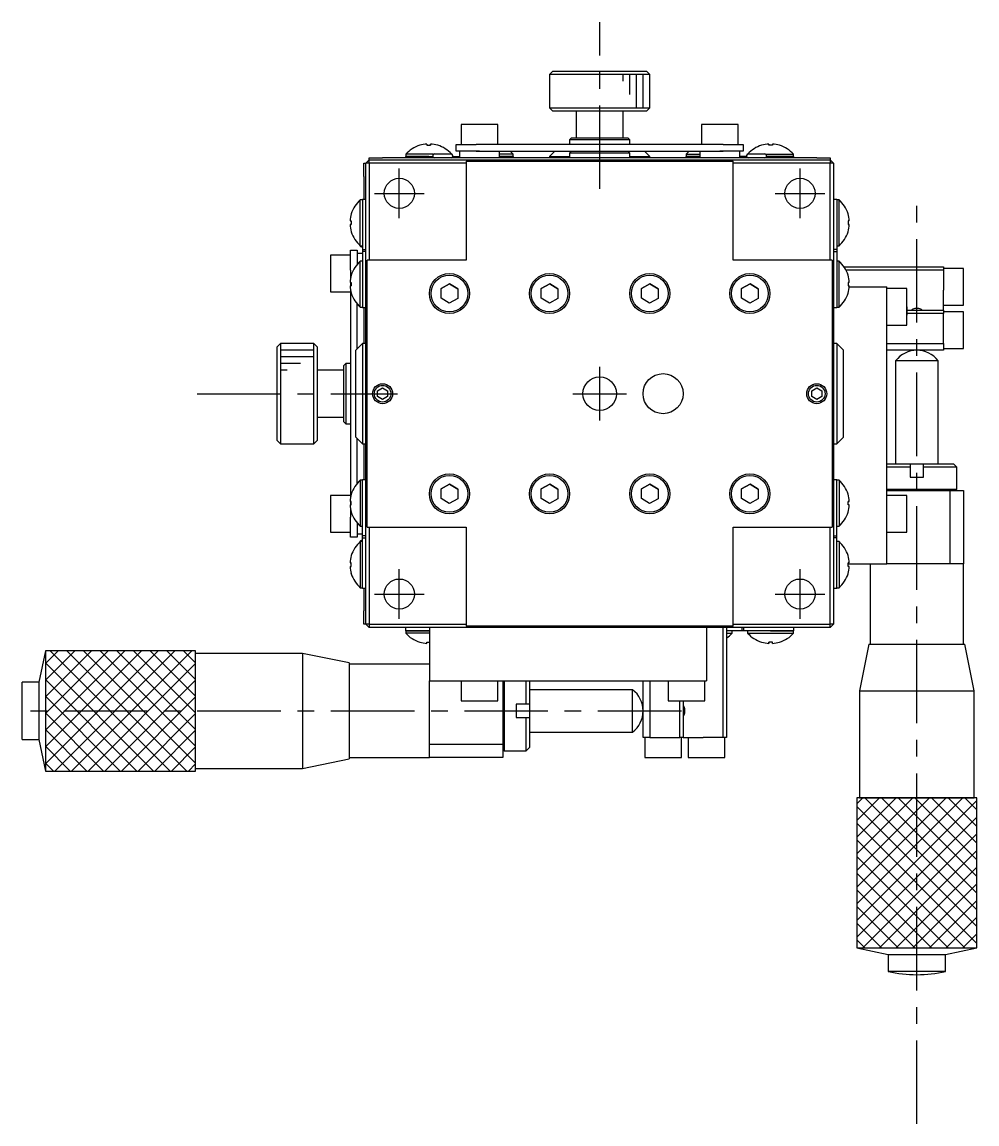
# Model space of a CAD drawing. Extents: x -157 to 403, y -26 to 311.
# Drawn here: x 260.1 to 403.1, y 75.5 to 240.5 of the extents above; entities that cross this region are included whole.
import ezdxf

# ---------------------------------------------------------------- set-up
doc = ezdxf.new("R2010")
doc.units = 0
doc.header["$LTSCALE"] = 10
doc.linetypes.add('CENTER', pattern=[2, 1.25, -0.25, 0.25, -0.25])
doc.layers.get('0').update_dxf_attribs({"linetype": 'CONTINUOUS'})
doc.layers.add('CENTER', color=1, linetype='CENTER')

msp = doc.modelspace()

# ---------------------------------------------------------------- linework, layer by layer
at = {"color": 7, "linetype": 'CONTINUOUS'}
for p, q in [((339.599899, 233.151845), (339.099899, 232.651845)), ((354.099899, 232.651845), (339.099899, 232.651845)), ((339.099899, 232.651845), (339.099899, 227.651845)), ((339.599899, 233.151845), (353.599899, 233.151845)), ((354.099899, 232.651845), (353.599899, 233.151845)), ((354.099899, 227.651845), (354.099899, 232.651845)), ((339.099899, 227.651845), (354.099899, 227.651845)), ((339.099899, 227.651845), (339.599899, 227.151845)), ((353.599899, 227.151845), (339.599899, 227.151845)), ((343.099899, 227.151845), (343.099899, 223.151845)), ((350.099899, 223.151845), (350.099899, 227.151845)), ((353.599899, 227.151845), (354.099899, 227.651845)), ((331.349899, 225.151845), (325.849899, 225.151845)), ((325.849899, 225.151845), (325.849899, 222.151845)), ((331.349899, 222.151845), (331.349899, 225.151845)), ((367.349899, 225.151845), (361.849899, 225.151845)), ((361.849899, 225.151845), (361.849899, 222.151845)), ((367.349899, 222.151845), (367.349899, 225.151845)), ((342.399899, 223.151845), (342.099899, 222.851845)), ((351.099899, 222.851845), (342.099899, 222.851845)), ((342.099899, 222.851845), (342.099899, 222.151845)), ((342.399899, 223.151845), (350.799899, 223.151845)), ((351.099899, 222.851845), (350.799899, 223.151845)), ((351.099899, 222.151845), (351.099899, 222.851845)), ((319.64885, 222.048965), (319.652113, 222.042274)), ((320.739899, 222.237126), (320.739899, 222.042274)), ((320.739899, 222.042274), (321.259899, 222.042274)), ((321.259899, 222.042274), (321.259899, 222.237126)), ((321.259899, 222.237126), (321.259899, 222.042274)), ((322.347684, 222.042274), (322.350948, 222.048965)), ((325.099899, 221.151845), (325.099899, 222.151845)), ((325.099899, 222.151845), (328.099899, 222.151845)), ((328.099899, 221.151845), (325.099899, 221.151845)), ((325.599899, 221.151845), (325.599899, 220.151845)), ((365.099899, 222.151845), (328.099899, 222.151845)), ((328.599899, 221.151845), (328.099899, 221.151845)), ((328.099899, 221.151845), (328.599899, 221.151845)), ((328.599899, 221.151845), (364.599899, 221.151845)), ((331.599899, 220.151845), (331.599899, 221.151845)), ((339.899899, 221.151845), (339.099899, 220.351845)), ((342.399899, 221.151845), (342.099899, 220.851845)), ((351.099899, 220.851845), (350.799899, 221.151845)), ((354.099899, 220.351845), (353.299899, 221.151845)), ((361.599899, 221.151845), (361.599899, 220.151845)), ((365.099899, 221.151845), (364.599899, 221.151845)), ((364.599899, 221.151845), (365.099899, 221.151845)), ((365.099899, 222.151845), (368.099899, 222.151845)), ((368.099899, 221.151845), (365.099899, 221.151845)), ((367.599899, 220.151845), (367.599899, 221.151845)), ((368.099899, 222.151845), (368.099899, 221.151845)), ((370.852113, 222.042274), (370.84885, 222.048965)), ((371.939899, 222.042274), (371.939899, 222.237126)), ((371.939899, 222.237126), (371.939899, 222.042274)), ((372.459899, 222.042274), (371.939899, 222.042274)), ((372.459899, 222.237126), (372.459899, 222.042274)), ((373.550948, 222.048965), (373.547684, 222.042274)), ((312.099899, 219.851845), (311.599899, 219.351845)), ((312.099899, 219.851845), (312.099899, 220.151845)), ((312.099899, 220.151845), (314.099899, 220.151845)), ((312.099899, 219.351845), (312.099899, 219.851845)), ((312.099899, 219.851845), (314.099899, 219.851845)), ((322.299899, 220.151845), (314.099899, 220.151845)), ((314.099899, 219.851845), (379.099899, 219.851845)), ((314.099899, 219.851845), (379.099899, 219.851845)), ((317.499899, 220.351845), (320.999899, 220.351845)), ((317.499899, 220.351845), (317.499899, 220.151845)), ((321.690525, 220.694459), (317.549899, 220.694459)), ((317.549899, 220.694459), (317.549899, 220.351845)), ((320.999899, 220.351845), (317.549899, 220.351845)), ((320.999899, 220.351845), (321.60495, 220.351845)), ((321.599899, 220.501845), (321.599899, 220.401845)), ((321.599899, 220.501845), (321.599899, 220.401845)), ((321.849899, 220.751845), (322.349899, 220.751845)), ((321.849899, 220.751845), (324.349899, 220.751845)), ((323.899899, 220.151845), (322.299899, 220.151845)), ((322.349899, 220.751845), (322.974899, 220.751845)), ((322.974899, 220.751845), (323.224899, 220.751845)), ((323.224899, 220.751845), (323.849899, 220.751845)), ((323.849899, 220.751845), (324.349899, 220.751845)), ((328.599899, 220.151845), (323.899899, 220.151845)), ((324.594848, 220.351845), (324.999899, 220.351845)), ((324.599899, 220.401845), (324.599899, 220.501845)), ((324.599899, 220.401845), (324.599899, 220.501845)), ((324.999899, 220.351845), (324.999899, 220.151845)), ((324.999899, 220.351845), (325.299899, 220.351845)), ((325.299899, 220.151845), (325.299899, 220.351845)), ((325.299899, 220.351845), (325.599899, 220.351845)), ((326.599899, 219.651845), (366.599899, 219.651845)), ((326.599899, 219.651845), (326.599899, 219.351845)), ((364.599899, 220.151845), (328.599899, 220.151845)), ((333.649899, 220.694459), (331.599899, 220.694459)), ((333.649899, 220.351845), (331.599899, 220.351845)), ((331.599899, 220.351845), (333.699899, 220.351845)), ((333.649899, 220.351845), (333.649899, 220.694459)), ((333.699899, 220.151845), (333.699899, 220.351845)), ((339.099899, 220.351845), (342.099899, 220.351845)), ((339.099899, 220.351845), (339.099899, 220.151845)), ((351.099899, 220.851845), (342.099899, 220.851845)), ((342.099899, 220.851845), (342.099899, 220.151845)), ((351.099899, 220.151845), (351.099899, 220.851845)), ((351.099899, 220.351845), (354.099899, 220.351845)), ((354.099899, 220.151845), (354.099899, 220.351845)), ((361.599899, 220.351845), (359.499899, 220.351845)), ((359.499899, 220.351845), (359.499899, 220.151845)), ((359.549899, 220.694459), (361.599899, 220.694459)), ((359.549899, 220.694459), (359.549899, 220.351845)), ((359.549899, 220.351845), (361.599899, 220.351845)), ((369.299899, 220.151845), (364.599899, 220.151845)), ((366.599899, 219.351845), (366.599899, 219.651845)), ((367.899899, 220.351845), (367.599899, 220.351845)), ((367.899899, 220.151845), (367.899899, 220.351845)), ((368.199899, 220.351845), (367.899899, 220.351845)), ((368.199899, 220.351845), (368.199899, 220.151845)), ((368.60495, 220.351845), (368.199899, 220.351845)), ((368.599899, 220.501845), (368.599899, 220.401845)), ((368.599899, 220.501845), (368.599899, 220.401845)), ((368.849899, 220.751845), (369.349899, 220.751845)), ((368.849899, 220.751845), (371.349899, 220.751845)), ((370.899899, 220.151845), (369.299899, 220.151845)), ((369.349899, 220.751845), (369.974899, 220.751845)), ((369.974899, 220.751845), (370.224899, 220.751845)), ((370.224899, 220.751845), (370.849899, 220.751845)), ((370.849899, 220.751845), (371.349899, 220.751845)), ((379.099899, 220.151845), (370.899899, 220.151845)), ((371.509272, 220.694459), (375.649899, 220.694459)), ((372.199899, 220.351845), (371.594848, 220.351845)), ((371.599899, 220.401845), (371.599899, 220.501845)), ((371.599899, 220.401845), (371.599899, 220.501845)), ((372.199899, 220.351845), (375.649899, 220.351845)), ((375.699899, 220.351845), (372.199899, 220.351845)), ((375.649899, 220.351845), (375.649899, 220.694459)), ((375.699899, 220.151845), (375.699899, 220.351845)), ((379.099899, 220.151845), (381.099899, 220.151845)), ((379.099899, 219.851845), (381.099899, 219.851845)), ((381.099899, 220.151845), (381.099899, 219.851845)), ((381.099899, 219.851845), (381.099899, 219.351845)), ((381.599899, 219.351845), (381.099899, 219.851845)), ((311.299899, 219.351845), (311.599899, 219.351845)), ((311.299899, 217.351845), (311.299899, 219.351845)), ((312.099899, 219.351845), (311.599899, 219.351845)), ((311.599899, 150.351845), (311.599899, 219.351845)), ((312.099899, 219.351845), (312.099899, 204.851845)), ((326.599899, 219.351845), (312.099899, 219.351845)), ((326.599899, 219.351845), (326.599899, 204.851845)), ((381.099899, 219.351845), (366.599899, 219.351845)), ((366.599899, 204.851845), (366.599899, 219.351845)), ((381.099899, 204.851845), (381.099899, 219.351845)), ((381.599899, 219.351845), (381.099899, 219.351845)), ((381.599899, 219.351845), (381.599899, 150.351845)), ((311.299899, 217.351845), (311.299899, 213.951845)), ((310.757285, 207.001845), (310.757285, 213.901845)), ((311.099899, 213.901845), (310.757285, 213.901845)), ((311.099899, 213.951845), (311.099899, 210.451845)), ((311.599899, 213.951845), (311.099899, 213.951845)), ((382.099899, 213.951845), (381.599899, 213.951845)), ((382.099899, 213.951845), (382.099899, 210.451845)), ((382.442513, 213.901845), (382.099899, 213.901845)), ((382.442513, 207.001845), (382.442513, 213.901845)), ((309.402778, 211.802894), (309.409469, 211.79963)), ((383.797019, 211.802894), (383.790328, 211.79963)), ((309.214618, 210.711845), (309.409469, 210.711845)), ((309.409469, 210.191845), (309.214618, 210.191845)), ((309.214618, 210.191845), (309.409469, 210.191845)), ((309.409469, 210.711845), (309.409469, 210.191845)), ((311.099899, 210.451845), (311.099899, 207.451845)), ((382.099899, 210.451845), (382.099899, 207.451845)), ((383.985179, 210.711845), (383.790328, 210.711845)), ((383.790328, 210.711845), (383.790328, 210.191845)), ((383.790328, 210.191845), (383.985179, 210.191845)), ((383.985179, 210.191845), (383.790328, 210.191845)), ((309.409469, 209.104059), (309.402778, 209.100796)), ((309.409469, 209.104059), (309.402778, 209.100796)), ((383.790328, 209.104059), (383.797019, 209.100796)), ((383.790328, 209.104059), (383.797019, 209.100796)), ((309.299899, 206.351845), (310.299899, 206.351845)), ((309.299899, 203.351845), (309.299899, 206.351845)), ((310.299899, 206.351845), (310.299899, 204.236807)), ((310.757285, 207.001845), (311.099899, 207.001845)), ((310.949899, 206.851845), (311.049899, 206.851845)), ((310.949899, 206.851845), (311.049899, 206.851845)), ((311.099899, 207.451845), (311.099899, 206.451845)), ((311.099899, 206.451845), (311.599899, 206.451845)), ((311.099899, 206.451845), (311.099899, 206.151845)), ((382.099899, 206.451845), (381.599899, 206.451845)), ((382.099899, 207.451845), (382.099899, 206.451845)), ((382.099899, 207.001845), (382.442513, 207.001845)), ((382.099899, 206.451845), (382.099899, 206.151845)), ((306.299899, 205.601845), (306.299899, 200.101845)), ((309.299899, 205.601845), (306.299899, 205.601845)), ((311.099899, 205.851845), (310.299899, 205.851845)), ((310.757285, 197.801845), (310.757285, 204.701845)), ((311.099899, 204.701845), (310.757285, 204.701845)), ((311.599899, 206.151845), (311.099899, 206.151845)), ((311.099899, 206.151845), (311.099899, 205.151845)), ((311.099899, 205.151845), (311.099899, 201.251845)), ((312.099899, 204.851845), (311.799899, 204.851845)), ((311.799899, 164.851845), (311.799899, 204.851845)), ((326.599899, 204.851845), (312.099899, 204.851845)), ((381.099899, 204.851845), (366.599899, 204.851845)), ((381.399899, 204.851845), (381.099899, 204.851845)), ((381.399899, 204.851845), (381.399899, 164.851845)), ((381.599899, 206.151845), (382.099899, 206.151845)), ((382.099899, 206.151845), (382.099899, 205.151845)), ((382.099899, 205.151845), (382.099899, 201.251845)), ((382.442513, 204.701845), (382.099899, 204.701845)), ((382.442513, 197.801845), (382.442513, 204.701845)), ((309.299899, 203.351845), (309.299899, 202.169668)), ((383.194632, 203.851845), (398.099899, 203.851845)), ((398.099899, 203.351845), (383.492575, 203.351845)), ((398.099899, 203.851845), (398.099899, 203.351845)), ((401.099899, 203.601845), (398.099899, 203.601845)), ((398.099899, 203.351845), (398.099899, 200.351845)), ((401.099899, 198.101845), (401.099899, 203.601845)), ((309.214618, 201.511845), (309.409469, 201.511845)), ((309.299899, 201.511845), (309.299899, 200.991845)), ((309.402778, 202.602894), (309.409469, 202.59963)), ((309.409469, 201.511845), (309.409469, 200.991845)), ((383.797019, 202.602894), (383.790328, 202.59963)), ((383.985179, 201.511845), (383.790328, 201.511845)), ((383.790328, 201.511845), (383.790328, 200.991845)), ((306.299899, 200.101845), (309.299899, 200.101845)), ((309.409469, 200.991845), (309.214618, 200.991845)), ((309.214618, 200.991845), (309.409469, 200.991845)), ((309.299899, 200.334021), (309.299899, 169.369668)), ((309.409469, 199.904059), (309.402778, 199.900796)), ((309.409469, 199.904059), (309.402778, 199.900796)), ((311.099899, 201.251845), (311.099899, 197.751845)), ((322.843414, 199.141507), (322.856486, 200.584824)), ((322.856486, 200.584824), (324.112971, 201.295161)), ((324.112971, 201.295161), (322.856486, 200.584824)), ((324.112971, 201.295161), (325.356383, 200.562182)), ((325.356383, 200.562182), (324.112971, 201.295161)), ((325.356383, 200.562182), (325.343311, 199.118866)), ((337.843414, 199.141507), (337.856486, 200.584824)), ((337.856486, 200.584824), (339.112971, 201.295161)), ((339.112971, 201.295161), (337.856486, 200.584824)), ((339.112971, 201.295161), (340.356383, 200.562182)), ((340.356383, 200.562182), (339.112971, 201.295161)), ((340.356383, 200.562182), (340.343311, 199.118866)), ((352.843414, 199.141507), (352.856486, 200.584824)), ((352.856486, 200.584824), (354.112971, 201.295161)), ((354.112971, 201.295161), (352.856486, 200.584824)), ((354.112971, 201.295161), (355.356383, 200.562182)), ((355.356383, 200.562182), (354.112971, 201.295161)), ((355.356383, 200.562182), (355.343311, 199.118866)), ((367.843414, 199.141507), (367.856486, 200.584824)), ((367.856486, 200.584824), (369.112971, 201.295161)), ((369.112971, 201.295161), (367.856486, 200.584824)), ((369.112971, 201.295161), (370.356383, 200.562182)), ((370.356383, 200.562182), (369.112971, 201.295161)), ((370.356383, 200.562182), (370.343311, 199.118866)), ((382.099899, 201.251845), (382.099899, 197.751845)), ((383.790328, 200.991845), (383.985179, 200.991845)), ((383.985179, 200.991845), (383.790328, 200.991845)), ((383.790328, 199.904059), (383.797019, 199.900796)), ((383.790328, 199.904059), (383.797019, 199.900796)), ((383.975093, 200.851845), (389.599899, 200.851845)), ((389.599899, 159.351845), (389.599899, 200.851845)), ((392.599899, 200.601845), (389.599899, 200.601845)), ((392.599899, 195.101845), (392.599899, 200.601845)), ((398.099899, 197.351845), (398.099899, 200.351845)), ((310.299899, 191.551845), (310.299899, 198.266882)), ((324.086827, 198.408528), (322.843414, 199.141507)), ((325.343311, 199.118866), (324.086827, 198.408528)), ((339.086827, 198.408528), (337.843414, 199.141507)), ((340.343311, 199.118866), (339.086827, 198.408528)), ((354.086827, 198.408528), (352.843414, 199.141507)), ((355.343311, 199.118866), (354.086827, 198.408528)), ((369.086827, 198.408528), (367.843414, 199.141507)), ((370.343311, 199.118866), (369.086827, 198.408528)), ((398.099899, 198.101845), (401.099899, 198.101845)), ((310.757285, 197.801845), (311.099899, 197.801845)), ((311.099899, 197.751845), (311.599899, 197.751845)), ((311.299899, 197.751845), (311.299899, 192.351845)), ((381.599899, 197.751845), (382.099899, 197.751845)), ((382.099899, 197.801845), (382.442513, 197.801845)), ((392.599899, 197.851845), (392.599899, 196.601845)), ((392.599899, 197.351845), (398.099899, 197.351845)), ((398.099899, 196.851845), (392.599899, 196.851845)), ((393.389274, 197.444497), (393.349899, 197.393805)), ((393.349899, 197.393805), (393.540882, 197.351845)), ((393.4876, 197.500653), (393.389274, 197.444497)), ((394.658916, 197.351845), (394.849899, 197.393806)), ((394.773099, 197.469122), (394.67478, 197.517006)), ((394.849899, 197.393806), (394.773099, 197.469122)), ((398.099899, 197.351845), (398.099899, 196.851845)), ((401.099899, 197.101845), (398.099899, 197.101845)), ((398.099899, 192.351845), (398.099899, 196.851845)), ((401.099899, 191.601845), (401.099899, 197.101845)), ((389.599899, 195.101845), (392.599899, 195.101845)), ((298.799899, 192.351845), (298.299899, 191.851845)), ((298.299899, 177.851845), (298.299899, 191.851845)), ((298.799899, 192.351845), (298.799899, 177.351845)), ((303.799899, 192.351845), (298.799899, 192.351845)), ((303.799899, 177.351845), (303.799899, 192.351845)), ((304.299899, 191.851845), (303.799899, 192.351845)), ((304.299899, 191.851845), (304.299899, 177.851845)), ((311.099899, 192.351845), (310.099899, 191.351845)), ((311.099899, 192.351845), (311.099899, 177.351845)), ((311.599899, 192.351845), (311.099899, 192.351845)), ((382.099899, 192.351845), (381.599899, 192.351845)), ((382.099899, 192.351845), (382.099899, 177.351845)), ((383.099899, 191.351845), (382.099899, 192.351845)), ((389.599899, 192.351845), (398.099899, 192.351845)), ((398.099899, 192.351845), (398.099899, 191.351845)), ((398.099899, 191.601845), (401.099899, 191.601845)), ((310.099899, 178.351845), (310.099899, 191.351845)), ((383.099899, 178.351845), (383.099899, 191.351845)), ((398.099899, 191.351845), (389.599899, 191.351845)), ((397.274899, 189.784665), (390.924899, 189.784665)), ((390.924899, 189.784665), (390.924899, 174.351845)), ((397.274899, 174.351845), (397.274899, 189.784665)), ((308.299899, 188.351845), (304.299899, 188.351845)), ((308.599899, 189.351845), (308.299899, 189.051845)), ((308.299899, 180.651845), (308.299899, 189.051845)), ((308.599899, 189.351845), (308.599899, 180.351845)), ((309.299899, 189.351845), (308.599899, 189.351845)), ((313.349899, 185.284857), (314.099899, 185.71787)), ((313.349899, 184.418832), (313.349899, 185.284857)), ((314.099899, 185.71787), (314.849899, 185.284857)), ((314.849899, 185.284857), (314.849899, 184.418832)), ((378.349899, 185.284857), (379.099899, 185.71787)), ((378.349899, 184.418832), (378.349899, 185.284857)), ((379.099899, 185.71787), (379.849899, 185.284857)), ((379.849899, 185.284857), (379.849899, 184.418832)), ((314.099899, 183.985819), (313.349899, 184.418832)), ((314.849899, 184.418832), (314.099899, 183.985819)), ((379.099899, 183.985819), (378.349899, 184.418832)), ((379.849899, 184.418832), (379.099899, 183.985819)), ((304.299899, 181.351845), (308.299899, 181.351845)), ((308.299899, 180.651845), (308.599899, 180.351845)), ((308.599899, 180.351845), (309.299899, 180.351845)), ((310.099899, 178.351845), (311.099899, 177.351845)), ((382.099899, 177.351845), (383.099899, 178.351845)), ((298.299899, 177.851845), (298.799899, 177.351845)), ((298.799899, 177.351845), (303.799899, 177.351845)), ((303.799899, 177.351845), (304.299899, 177.851845)), ((310.299899, 171.436807), (310.299899, 178.151845)), ((311.099899, 177.351845), (311.599899, 177.351845)), ((311.299899, 177.351845), (311.299899, 171.951845)), ((381.599899, 177.351845), (382.099899, 177.351845)), ((389.599899, 174.351845), (393.099899, 174.351845)), ((393.099899, 173.851845), (389.599899, 173.851845)), ((393.099899, 174.351845), (393.099899, 173.851845)), ((393.099899, 174.351845), (393.199632, 174.351845)), ((393.099899, 173.851845), (393.099899, 172.351845)), ((393.199632, 174.351845), (395.000165, 174.351845)), ((395.000165, 174.351845), (395.099899, 174.351845)), ((395.099899, 174.351845), (399.599899, 174.351845)), ((395.099899, 173.851845), (395.099899, 174.351845)), ((400.099899, 173.851845), (395.099899, 173.851845)), ((395.099899, 172.351845), (395.099899, 173.851845)), ((398.849899, 174.351845), (399.599899, 174.351845)), ((400.099899, 173.851845), (399.599899, 174.351845)), ((400.099899, 170.551845), (400.099899, 173.851845)), ((310.757285, 171.901845), (310.757285, 165.001845)), ((311.099899, 171.901845), (310.757285, 171.901845)), ((311.099899, 168.451845), (311.099899, 171.951845)), ((311.599899, 171.951845), (311.099899, 171.951845)), ((382.099899, 171.951845), (381.599899, 171.951845)), ((382.099899, 168.451845), (382.099899, 171.951845)), ((382.442513, 171.901845), (382.099899, 171.901845)), ((382.442513, 171.901845), (382.442513, 165.001845)), ((393.099899, 172.351845), (395.099899, 172.351845)), ((322.843414, 169.141507), (322.856486, 170.584824)), ((322.856486, 170.584824), (324.112971, 171.295161)), ((324.112971, 171.295161), (322.856486, 170.584824)), ((324.112971, 171.295161), (325.356383, 170.562182)), ((325.356383, 170.562182), (324.112971, 171.295161)), ((325.356383, 170.562182), (325.343311, 169.118866)), ((337.843414, 169.141507), (337.856486, 170.584824)), ((337.856486, 170.584824), (339.112971, 171.295161)), ((339.112971, 171.295161), (337.856486, 170.584824)), ((339.112971, 171.295161), (340.356383, 170.562182)), ((340.356383, 170.562182), (339.112971, 171.295161)), ((340.356383, 170.562182), (340.343311, 169.118866)), ((352.843414, 169.141507), (352.856486, 170.584824)), ((352.856486, 170.584824), (354.112971, 171.295161)), ((354.112971, 171.295161), (352.856486, 170.584824)), ((354.112971, 171.295161), (355.356383, 170.562182)), ((355.356383, 170.562182), (354.112971, 171.295161)), ((355.356383, 170.562182), (355.343311, 169.118866)), ((367.843414, 169.141507), (367.856486, 170.584824)), ((367.856486, 170.584824), (369.112971, 171.295161)), ((369.112971, 171.295161), (367.856486, 170.584824)), ((369.112971, 171.295161), (370.356383, 170.562182)), ((370.356383, 170.562182), (369.112971, 171.295161)), ((370.356383, 170.562182), (370.343311, 169.118866)), ((389.599899, 170.551845), (400.099899, 170.551845)), ((389.599899, 170.351845), (399.099899, 170.351845)), ((399.099899, 159.351845), (399.099899, 170.351845)), ((399.099899, 170.351845), (401.099899, 170.351845)), ((399.899899, 170.351845), (400.099899, 170.551845)), ((401.099899, 170.351845), (401.099899, 159.351845)), ((306.299899, 169.601845), (306.299899, 164.101845)), ((309.299899, 169.601845), (306.299899, 169.601845)), ((309.409469, 168.711845), (309.214618, 168.711845)), ((309.214618, 168.711845), (309.409469, 168.711845)), ((309.299899, 168.711845), (309.299899, 168.191845)), ((309.409469, 169.79963), (309.402778, 169.802894)), ((309.409469, 169.79963), (309.402778, 169.802894)), ((309.409469, 168.191845), (309.409469, 168.711845)), ((311.099899, 164.551845), (311.099899, 168.451845)), ((324.086827, 168.408528), (322.843414, 169.141507)), ((325.343311, 169.118866), (324.086827, 168.408528)), ((339.086827, 168.408528), (337.843414, 169.141507)), ((340.343311, 169.118866), (339.086827, 168.408528)), ((354.086827, 168.408528), (352.843414, 169.141507)), ((355.343311, 169.118866), (354.086827, 168.408528)), ((369.086827, 168.408528), (367.843414, 169.141507)), ((370.343311, 169.118866), (369.086827, 168.408528)), ((382.099899, 164.551845), (382.099899, 168.451845)), ((383.790328, 169.79963), (383.797019, 169.802894)), ((383.790328, 169.79963), (383.797019, 169.802894)), ((383.790328, 168.711845), (383.985179, 168.711845)), ((383.790328, 168.191845), (383.790328, 168.711845)), ((383.985179, 168.711845), (383.790328, 168.711845)), ((392.599899, 169.601845), (389.599899, 169.601845)), ((392.599899, 164.101845), (392.599899, 169.601845)), ((309.214618, 168.191845), (309.409469, 168.191845)), ((309.299899, 167.534021), (309.299899, 166.351845)), ((309.402778, 167.100796), (309.409469, 167.104059)), ((383.985179, 168.191845), (383.790328, 168.191845)), ((383.797019, 167.100796), (383.790328, 167.104059)), ((309.299899, 163.351845), (309.299899, 166.351845)), ((310.299899, 165.466882), (310.299899, 163.351845)), ((310.757285, 165.001845), (311.099899, 165.001845)), ((382.099899, 165.001845), (382.442513, 165.001845)), ((306.299899, 164.101845), (309.299899, 164.101845)), ((310.299899, 163.351845), (309.299899, 163.351845)), ((310.299899, 163.851845), (311.099899, 163.851845)), ((311.099899, 163.551845), (311.099899, 164.551845)), ((311.599899, 163.551845), (311.099899, 163.551845)), ((311.099899, 163.251845), (311.099899, 163.551845)), ((311.799899, 164.851845), (312.099899, 164.851845)), ((312.099899, 164.851845), (312.099899, 150.351845)), ((312.099899, 164.851845), (326.599899, 164.851845)), ((326.599899, 164.851845), (326.599899, 150.351845)), ((366.599899, 150.351845), (366.599899, 164.851845)), ((366.599899, 164.851845), (381.099899, 164.851845)), ((381.099899, 150.351845), (381.099899, 164.851845)), ((381.099899, 164.851845), (381.399899, 164.851845)), ((381.599899, 163.551845), (382.099899, 163.551845)), ((382.099899, 163.551845), (382.099899, 164.551845)), ((382.099899, 163.251845), (382.099899, 163.551845)), ((389.599899, 164.101845), (392.599899, 164.101845)), ((310.757285, 162.701845), (310.757285, 155.801845)), ((311.099899, 162.701845), (310.757285, 162.701845)), ((311.049899, 162.851845), (310.949899, 162.851845)), ((311.049899, 162.851845), (310.949899, 162.851845)), ((311.099899, 163.251845), (311.599899, 163.251845)), ((311.099899, 162.251845), (311.099899, 163.251845)), ((311.099899, 159.251845), (311.099899, 162.251845)), ((382.099899, 163.251845), (381.599899, 163.251845)), ((382.099899, 162.251845), (382.099899, 163.251845)), ((382.442513, 162.701845), (382.099899, 162.701845)), ((382.099899, 159.251845), (382.099899, 162.251845)), ((382.442513, 162.701845), (382.442513, 155.801845)), ((309.409469, 160.59963), (309.402778, 160.602894)), ((309.409469, 160.59963), (309.402778, 160.602894)), ((383.790328, 160.59963), (383.797019, 160.602894)), ((383.790328, 160.59963), (383.797019, 160.602894)), ((309.409469, 159.511845), (309.214618, 159.511845)), ((309.214618, 159.511845), (309.409469, 159.511845)), ((309.214618, 158.991845), (309.409469, 158.991845)), ((309.409469, 158.991845), (309.409469, 159.511845)), ((311.099899, 155.751845), (311.099899, 159.251845)), ((382.099899, 155.751845), (382.099899, 159.251845)), ((383.790328, 159.511845), (383.985179, 159.511845)), ((383.790328, 158.991845), (383.790328, 159.511845)), ((383.985179, 159.511845), (383.790328, 159.511845)), ((383.985179, 158.991845), (383.790328, 158.991845)), ((383.79603, 159.351845), (389.599899, 159.351845)), ((387.099899, 159.351845), (387.099899, 147.351845)), ((399.099899, 159.351845), (389.599899, 159.351845)), ((401.099899, 159.351845), (399.099899, 159.351845)), ((401.099899, 147.351845), (401.099899, 159.351845)), ((309.402778, 157.900796), (309.409469, 157.904059)), ((383.797019, 157.900796), (383.790328, 157.904059)), ((310.757285, 155.801845), (311.099899, 155.801845)), ((311.099899, 155.751845), (311.599899, 155.751845)), ((311.299899, 155.751845), (311.299899, 152.351845)), ((381.599899, 155.751845), (382.099899, 155.751845)), ((382.099899, 155.801845), (382.442513, 155.801845)), ((311.299899, 150.351845), (311.299899, 152.351845)), ((311.599899, 150.351845), (311.299899, 150.351845)), ((311.599899, 150.351845), (312.099899, 149.851845)), ((312.099899, 150.351845), (311.599899, 150.351845)), ((312.099899, 150.351845), (312.099899, 149.851845)), ((312.099899, 150.351845), (326.599899, 150.351845)), ((326.599899, 150.351845), (326.599899, 150.051845)), ((366.599899, 150.051845), (366.599899, 150.351845)), ((366.599899, 150.351845), (381.099899, 150.351845)), ((381.099899, 149.851845), (381.099899, 150.351845)), ((381.599899, 150.351845), (381.099899, 150.351845)), ((381.099899, 149.851845), (381.599899, 150.351845)), ((321.099899, 149.851845), (312.099899, 149.851845)), ((317.499899, 149.851845), (317.499899, 149.351845)), ((317.499899, 149.351845), (320.999899, 149.351845)), ((320.999899, 149.351845), (317.549899, 149.351845)), ((317.549899, 149.351845), (317.549899, 149.009231)), ((321.099899, 149.009231), (317.549899, 149.009231)), ((320.999899, 149.351845), (321.099899, 149.351845)), ((362.599899, 149.851845), (321.099899, 149.851845)), ((321.099899, 149.851845), (321.099899, 141.851845)), ((362.599899, 149.851845), (321.099899, 149.851845)), ((366.599899, 150.051845), (326.599899, 150.051845)), ((362.599899, 149.851845), (362.599899, 141.851845)), ((381.099899, 149.851845), (362.599899, 149.851845)), ((365.099899, 133.351845), (365.099899, 149.851845)), ((365.599899, 149.851845), (365.599899, 133.351845)), ((366.899899, 149.351845), (365.599899, 149.351845)), ((365.599899, 149.009231), (366.449899, 149.009231)), ((366.449899, 149.009231), (366.449899, 149.351845)), ((367.899899, 149.351845), (366.899899, 149.351845)), ((367.899899, 149.851845), (367.899899, 149.351845)), ((368.199899, 149.351845), (367.899899, 149.351845)), ((368.199899, 149.351845), (368.199899, 149.851845)), ((369.199899, 149.351845), (368.199899, 149.351845)), ((368.749899, 149.351845), (368.749899, 149.009231)), ((368.749899, 149.009231), (375.649899, 149.009231)), ((372.199899, 149.351845), (369.199899, 149.351845)), ((372.199899, 149.351845), (375.649899, 149.351845)), ((375.699899, 149.351845), (372.199899, 149.351845)), ((375.649899, 149.009231), (375.649899, 149.351845)), ((375.699899, 149.351845), (375.699899, 149.851845)), ((319.64885, 147.654724), (319.652113, 147.661415)), ((320.739899, 147.661415), (321.099899, 147.655713)), ((320.739899, 147.466564), (320.739899, 147.661415)), ((370.852113, 147.661415), (370.84885, 147.654724)), ((372.459899, 147.661415), (371.939899, 147.661415)), ((371.939899, 147.661415), (371.939899, 147.466564)), ((371.939899, 147.466564), (371.939899, 147.661415)), ((372.459899, 147.466564), (372.459899, 147.661415)), ((373.550948, 147.654724), (373.547684, 147.661415)), ((386.899899, 147.351845), (385.499899, 140.351845)), ((386.899899, 147.351845), (394.099899, 147.351845)), ((386.899899, 147.351845), (387.099899, 147.351845)), ((387.099899, 147.351845), (394.099899, 147.351845)), ((394.099899, 147.351845), (401.299899, 147.351845)), ((394.099899, 147.351845), (401.099899, 147.351845)), ((401.099899, 147.351845), (401.299899, 147.351845)), ((402.699899, 140.351845), (401.299899, 147.351845)), ((263.599899, 146.351845), (262.599899, 141.651845)), ((286.099899, 146.351845), (263.599899, 146.351845)), ((263.599899, 146.351845), (263.599899, 128.351845)), ((286.099899, 128.351845), (286.099899, 146.351845)), ((302.099899, 145.951845), (286.099899, 145.951845)), ((302.099899, 145.951845), (302.099899, 137.351845)), ((309.099899, 144.551845), (302.099899, 145.951845)), ((309.099899, 144.551845), (309.099899, 137.351845)), ((321.099899, 144.351845), (309.099899, 144.351845)), ((260.099899, 137.351845), (260.099899, 141.651845)), ((262.599899, 141.651845), (260.099899, 141.651845)), ((262.599899, 141.651845), (262.599899, 133.051845)), ((321.099899, 141.851845), (362.599899, 141.851845)), ((321.099899, 132.351845), (321.099899, 141.851845)), ((325.849899, 141.851845), (325.849899, 138.851845)), ((331.349899, 138.851845), (331.349899, 141.851845)), ((332.099899, 141.851845), (332.099899, 132.351845)), ((332.299899, 141.851845), (332.299899, 131.351845)), ((335.599899, 138.351845), (335.599899, 141.851845)), ((336.099899, 141.851845), (336.099899, 138.351845)), ((351.532719, 140.526845), (336.099899, 140.526845)), ((351.532719, 134.176845), (351.532719, 140.526845)), ((353.099899, 133.351845), (353.099899, 141.851845)), ((354.099899, 141.851845), (354.099899, 133.351845)), ((356.849899, 141.851845), (356.849899, 138.851845)), ((362.349899, 138.851845), (362.349899, 141.851845)), ((385.499899, 140.351845), (394.099899, 140.351845)), ((385.499899, 140.351845), (385.499899, 124.351845)), ((394.099899, 140.351845), (402.699899, 140.351845)), ((402.699899, 124.351845), (402.699899, 140.351845)), ((325.849899, 138.851845), (331.349899, 138.851845)), ((356.849899, 138.851845), (362.349899, 138.851845)), ((358.599899, 133.351845), (358.599899, 138.851845)), ((359.099899, 138.851845), (359.099899, 133.351845)), ((260.099899, 133.051845), (260.099899, 137.351845)), ((302.099899, 137.351845), (302.099899, 128.751845)), ((309.099899, 137.351845), (309.099899, 130.151845)), ((335.599899, 138.351845), (334.099899, 138.351845)), ((334.099899, 138.351845), (334.099899, 136.351845)), ((336.099899, 138.351845), (335.599899, 138.351845)), ((336.099899, 138.351916), (336.099899, 136.351773)), ((359.141859, 138.101845), (359.099899, 137.910862)), ((359.192551, 138.06247), (359.141859, 138.101845)), ((359.248707, 137.964144), (359.192551, 138.06247)), ((334.099899, 136.351845), (335.599899, 136.351845)), ((335.599899, 131.351845), (335.599899, 136.351845)), ((335.599899, 136.351845), (336.099899, 136.351845)), ((336.099899, 136.351845), (336.099899, 131.851845)), ((359.099899, 136.792828), (359.14186, 136.601845)), ((359.14186, 136.601845), (359.217176, 136.678644)), ((359.217176, 136.678644), (359.26506, 136.776964)), ((336.099899, 134.176845), (351.532719, 134.176845)), ((260.099899, 133.051845), (262.599899, 133.051845)), ((262.599899, 133.051845), (263.599899, 128.351845)), ((321.099899, 130.351845), (321.099899, 132.351845)), ((321.099899, 132.351845), (332.099899, 132.351845)), ((332.099899, 132.351845), (332.099899, 130.351845)), ((354.099899, 133.351845), (353.099899, 133.351845)), ((353.349899, 133.351845), (353.349899, 130.351845)), ((354.099899, 133.351845), (358.599899, 133.351845)), ((359.099899, 133.351845), (358.599899, 133.351845)), ((358.849899, 130.351845), (358.849899, 133.351845)), ((359.099899, 133.351845), (362.099899, 133.351845)), ((359.849899, 133.351845), (359.849899, 130.351845)), ((365.099899, 133.351845), (362.099899, 133.351845)), ((365.599899, 133.351845), (365.099899, 133.351845)), ((365.349899, 130.351845), (365.349899, 133.351845)), ((309.099899, 130.351845), (321.099899, 130.351845)), ((332.099899, 130.351845), (321.099899, 130.351845)), ((332.099899, 131.551845), (332.299899, 131.351845)), ((332.299899, 131.351845), (335.599899, 131.351845)), ((335.599899, 131.351845), (336.099899, 131.851845)), ((353.349899, 130.351845), (358.849899, 130.351845)), ((359.849899, 130.351845), (365.349899, 130.351845)), ((286.099899, 128.751845), (302.099899, 128.751845)), ((302.099899, 128.751845), (309.099899, 130.151845)), ((263.599899, 128.351845), (286.099899, 128.351845)), ((385.499899, 124.351845), (385.099899, 124.351845)), ((403.099899, 124.351845), (385.099899, 124.351845)), ((385.099899, 124.351845), (385.099899, 101.851845)), ((385.499899, 124.351845), (394.099899, 124.351845)), ((394.099899, 124.351845), (402.699899, 124.351845)), ((403.099899, 124.351845), (402.699899, 124.351845)), ((403.099899, 101.851845), (403.099899, 124.351845)), ((385.099899, 101.851845), (389.799899, 100.851845)), ((385.099899, 101.851845), (403.099899, 101.851845)), ((389.799899, 100.851845), (398.399899, 100.851845)), ((389.799899, 100.851845), (389.799899, 98.351845)), ((398.399899, 100.851845), (403.099899, 101.851845)), ((398.399899, 98.351845), (398.399899, 100.851845)), ((394.099899, 98.351845), (389.799899, 98.351845)), ((398.399899, 98.351845), (394.099899, 98.351845))]:
    msp.add_line(p, q, dxfattribs=at)
at = {"color": 3, "linetype": 'CONTINUOUS'}
for p, q in [((350.099899, 231.651845), (350.099899, 232.651845)), ((351.099899, 229.651845), (351.099899, 232.651845)), ((352.099899, 227.651845), (352.099899, 232.651845)), ((353.099899, 227.651845), (353.099899, 232.651845)), ((303.799899, 191.351845), (298.799899, 191.351845)), ((303.799899, 190.351845), (298.799899, 190.351845)), ((301.799899, 189.351845), (298.799899, 189.351845)), ((299.799899, 188.351845), (298.799899, 188.351845)), ((263.599899, 144.447953), (265.503791, 146.351845)), ((263.599899, 141.947953), (268.003791, 146.351845)), ((263.599899, 139.447953), (270.503791, 146.351845)), ((263.599899, 136.947953), (273.003791, 146.351845)), ((263.599899, 134.447953), (275.503791, 146.351845)), ((263.599899, 131.947953), (278.003791, 146.351845)), ((263.599899, 129.447953), (280.503791, 146.351845)), ((264.296412, 146.351845), (282.296412, 128.351845)), ((265.003791, 128.351845), (283.003791, 146.351845)), ((266.796412, 146.351845), (284.796412, 128.351845)), ((267.503791, 128.351845), (285.503791, 146.351845)), ((269.296412, 146.351845), (286.099899, 129.548358)), ((271.796412, 146.351845), (286.099899, 132.048358)), ((274.296412, 146.351845), (286.099899, 134.548358)), ((276.796412, 146.351845), (286.099899, 137.048358)), ((279.296412, 146.351845), (286.099899, 139.548358)), ((281.796412, 146.351845), (286.099899, 142.048358)), ((284.296412, 146.351845), (286.099899, 144.548358)), ((263.599899, 144.548358), (279.796412, 128.351845)), ((270.003791, 128.351845), (286.099899, 144.447953)), ((263.599899, 142.048358), (277.296412, 128.351845)), ((272.503791, 128.351845), (286.099899, 141.947953)), ((263.599899, 139.548358), (274.796412, 128.351845)), ((275.003791, 128.351845), (286.099899, 139.447953)), ((263.599899, 137.048358), (272.296412, 128.351845)), ((277.503791, 128.351845), (286.099899, 136.947953)), ((263.599899, 134.548358), (269.796412, 128.351845)), ((280.003791, 128.351845), (286.099899, 134.447953)), ((263.599899, 132.048358), (267.296412, 128.351845)), ((282.503791, 128.351845), (286.099899, 131.947953)), ((263.599899, 129.548358), (264.796412, 128.351845)), ((285.003791, 128.351845), (286.099899, 129.447953)), ((385.099899, 123.447953), (386.003791, 124.351845)), ((385.099899, 120.947953), (388.503791, 124.351845)), ((385.099899, 118.447953), (391.003791, 124.351845)), ((385.099899, 115.947953), (393.503791, 124.351845)), ((385.099899, 113.447953), (396.003791, 124.351845)), ((385.099899, 110.947953), (398.503791, 124.351845)), ((385.099899, 108.447953), (401.003791, 124.351845)), ((385.099899, 105.947953), (403.099899, 123.947953)), ((386.296412, 124.351845), (403.099899, 107.548358)), ((388.796412, 124.351845), (403.099899, 110.048358)), ((391.296412, 124.351845), (403.099899, 112.548358)), ((393.796412, 124.351845), (403.099899, 115.048358)), ((396.296412, 124.351845), (403.099899, 117.548358)), ((398.796412, 124.351845), (403.099899, 120.048358)), ((401.296412, 124.351845), (403.099899, 122.548358)), ((385.099899, 123.048358), (403.099899, 105.048358)), ((385.099899, 103.447953), (403.099899, 121.447953)), ((385.099899, 120.548358), (403.099899, 102.548358)), ((386.003791, 101.851845), (403.099899, 118.947953)), ((385.099899, 118.048358), (401.296412, 101.851845)), ((385.099899, 115.548358), (398.796412, 101.851845)), ((388.503791, 101.851845), (403.099899, 116.447953)), ((391.003791, 101.851845), (403.099899, 113.947953)), ((385.099899, 113.048358), (396.296412, 101.851845)), ((393.503791, 101.851845), (403.099899, 111.447953)), ((385.099899, 110.548358), (393.796412, 101.851845)), ((396.003791, 101.851845), (403.099899, 108.947953)), ((385.099899, 108.048358), (391.296412, 101.851845)), ((398.503791, 101.851845), (403.099899, 106.447953)), ((385.099899, 105.548358), (388.796412, 101.851845)), ((385.099899, 103.048358), (386.296412, 101.851845)), ((401.003791, 101.851845), (403.099899, 103.947953))]:
    msp.add_line(p, q, dxfattribs=at)
at = {"color": 7, "linetype": 'CONTINUOUS'}
for centre, radius in [((316.599899, 214.851845), 2.25), ((376.599899, 214.851845), 2.25), ((324.099899, 199.851845), 3), ((324.099899, 199.851845), 2.75), ((339.099899, 199.851845), 3), ((339.099899, 199.851845), 2.75), ((354.099899, 199.851845), 3), ((354.099899, 199.851845), 2.75), ((369.099899, 199.851845), 3), ((369.099899, 199.851845), 2.75), ((346.599899, 184.851845), 2.5), ((356.099899, 184.851845), 3), ((314.099899, 184.851845), 1.25), ((379.099899, 184.851845), 1.25), ((324.099899, 169.851845), 3), ((324.099899, 169.851845), 2.75), ((339.099899, 169.851845), 3), ((339.099899, 169.851845), 2.75), ((354.099899, 169.851845), 3), ((354.099899, 169.851845), 2.75), ((369.099899, 169.851845), 3), ((369.099899, 169.851845), 2.75), ((316.599899, 154.851845), 2.25), ((376.599899, 154.851845), 2.25)]:
    msp.add_circle(centre, radius, dxfattribs=at)
at = {"color": 3, "linetype": 'CONTINUOUS'}
for centre in [(314.099899, 184.851845), (379.099899, 184.851845)]:
    msp.add_circle(centre, 1.5, dxfattribs=at)
at = {"color": 7, "linetype": 'CONTINUOUS'}
for centre, radius, start, end in [((320.999899, 217.651845), 4.6, 107.079977, 138.590378), ((320.999899, 217.651845), 4.592646, 93.245378, 107.065578), ((320.999899, 217.651845), 4.592646, 72.934422, 86.754622), ((320.999899, 217.651845), 4.6, 42.270833, 72.920023), ((330.199899, 217.651845), 4.6, 41.409622, 49.540917), ((362.999899, 217.651845), 4.6, 130.459083, 138.590378), ((372.199899, 217.651845), 4.6, 107.079977, 137.729167), ((372.199899, 217.651845), 4.592646, 93.245378, 107.065578), ((372.199899, 217.651845), 4.592646, 72.934422, 86.754622), ((372.199899, 217.651845), 4.6, 41.409622, 72.920023), ((321.849899, 220.501845), 0.25, 90, 180), ((321.849899, 220.401845), 0.25, 180, 270), ((324.349899, 220.501845), 0.25, 0, 90), ((324.349899, 220.401845), 0.25, 270, 0), ((368.849899, 220.501845), 0.25, 90, 180), ((368.849899, 220.401845), 0.25, 180, 270), ((371.349899, 220.501845), 0.25, 0, 90), ((371.349899, 220.401845), 0.25, 270, 0), ((313.799899, 210.451845), 4.6, 131.409622, 162.920023), ((379.399899, 210.451845), 4.6, 17.079977, 48.590378), ((313.799899, 210.451845), 4.592646, 162.934422, 176.754622), ((379.399899, 210.451845), 4.592646, 3.245378, 17.065578), ((313.799899, 210.451845), 4.592646, 183.245378, 197.065578), ((379.399899, 210.451845), 4.592646, 342.934422, 356.754622), ((313.799899, 210.451845), 4.6, 197.079977, 228.590378), ((379.399899, 210.451845), 4.6, 311.409622, 342.920023), ((310.949899, 207.101845), 0.25, 192.445709, 270), ((311.049899, 207.101845), 0.25, 270, 281.536959), ((313.799899, 201.251845), 4.6, 131.409622, 162.920023), ((379.399899, 201.251845), 4.6, 17.079977, 48.590378), ((313.799899, 201.251845), 4.592646, 162.934422, 176.754622), ((379.399899, 201.251845), 4.592646, 3.245378, 17.065578), ((313.799899, 201.251845), 4.592646, 183.245378, 197.065578), ((313.799899, 201.251845), 4.6, 197.079977, 228.590378), ((379.399899, 201.251845), 4.6, 311.409622, 342.920023), ((379.399899, 201.251845), 4.592646, 342.934422, 356.754622), ((394.101372, 196.043682), 1.580975, 68.73434068, 112.84401918), ((394.099899, 187.351688), 4, 37.462651, 142.537349), ((313.799899, 168.451845), 4.6, 131.409622, 162.920023), ((379.399899, 168.451845), 4.6, 17.079977, 48.590378), ((313.799899, 168.451845), 4.592646, 162.934422, 176.754622), ((379.399899, 168.451845), 4.592646, 3.245378, 17.065578), ((313.799899, 168.451845), 4.592646, 183.245378, 197.065578), ((313.799899, 168.451845), 4.6, 197.079977, 228.590378), ((379.399899, 168.451845), 4.6, 311.409622, 342.920023), ((379.399899, 168.451845), 4.592646, 342.934422, 356.754622), ((313.799899, 159.251845), 4.6, 131.409622, 162.920023), ((310.949899, 162.601845), 0.25, 90, 167.554291), ((311.049899, 162.601845), 0.25, 78.463041, 90), ((379.399899, 159.251845), 4.6, 17.079977, 48.590378), ((313.799899, 159.251845), 4.592646, 162.934422, 176.754622), ((379.399899, 159.251845), 4.592646, 3.245378, 17.065578), ((313.799899, 159.251845), 4.592646, 183.245378, 197.065578), ((379.399899, 159.251845), 4.592646, 342.934422, 356.754622), ((313.799899, 159.251845), 4.6, 197.079977, 228.590378), ((379.399899, 159.251845), 4.6, 311.409622, 342.920023), ((320.999899, 152.051845), 4.6, 221.409622, 252.920023), ((362.999899, 152.051845), 4.6, 304.417389, 318.590378), ((372.199899, 152.051845), 4.6, 221.409622, 252.920023), ((372.199899, 152.051845), 4.6, 287.079977, 318.590378), ((320.999899, 152.051845), 4.592646, 252.934422, 266.754622), ((372.199899, 152.051845), 4.592646, 252.934422, 266.754622), ((372.199899, 152.051845), 4.592646, 273.245378, 287.065578), ((349.099742, 137.351845), 4, 307.462651, 52.537349), ((357.791736, 137.350372), 1.580975, 338.73434068, 22.84401918), ((394.099899, 116.591845), 18.74, 256.734971, 270), ((394.099899, 116.591845), 18.74, 270, 283.265029)]:
    msp.add_arc(centre, radius, start, end, dxfattribs=at)
at = {"layer": 'CENTER', "color": 1, "linetype": 'CENTER'}
for p, q in [((346.599899, 215.501845), (346.599899, 240.501845)), ((316.599899, 211.151845), (316.599899, 218.551845)), ((376.599899, 211.151845), (376.599899, 218.551845)), ((312.899899, 214.851845), (320.299899, 214.851845)), ((372.899899, 214.851845), (380.299899, 214.851845)), ((394.099899, 75.501845), (394.099899, 215.501845)), ((346.599899, 180.851845), (346.599899, 188.851845)), ((286.349899, 184.851845), (316.349899, 184.851845)), ((342.599899, 184.851845), (350.599899, 184.851845)), ((316.599899, 151.151845), (316.599899, 158.551845)), ((376.599899, 151.151845), (376.599899, 158.551845)), ((312.899899, 154.851845), (320.299899, 154.851845)), ((372.899899, 154.851845), (380.299899, 154.851845)), ((246.349899, 137.351845), (361.349899, 137.351845))]:
    msp.add_line(p, q, dxfattribs=at)

doc.saveas('drawing.dxf')
